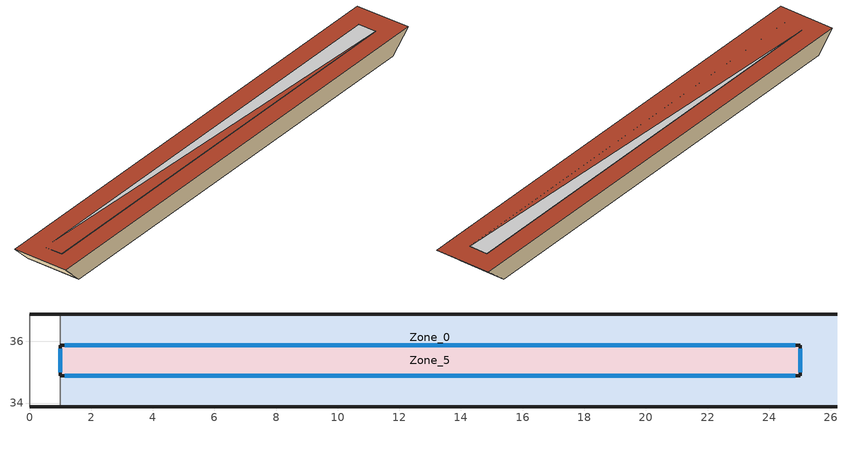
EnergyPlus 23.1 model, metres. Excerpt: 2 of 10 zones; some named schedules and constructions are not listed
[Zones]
Zone_0
 floor to Zone_1 (Interior Partition (Mass)_FLIPPED): 25,33.87,35.54 25,36.88,35.51 26.2,36.89,36.51 26.2,33.88,36.54
 floor to Zone_4 (Interior Partition (Mass)_FLIPPED): 25,34.37,35.54 1,34.37,35.54 1,36.88,35.51 25,36.88,35.51
 floor to Zone_9 (Interior Partition (Mass)_FLIPPED): 25,34.37 25,33.87 1,33.87 1,34.37 z35.54
 wall outside (300mmInsulation 200mmConcrete): 0,33.88,36.54 1,33.87,35.54 25,33.87,35.54 26.2,33.88,36.54; 26.2,36.89,36.51 25,36.88,35.51 1,36.88,35.51 0,36.89,36.51
 wall to Zone_3 (200mmConcrete): 1,36.88,35.51 1,33.87,35.54 0,33.88,36.54 0,36.89,36.51
 ceiling to Zone_5 (Interior Partition (Mass)): 1,34.88,36.53 25,34.88,36.53 25,35.88,36.52 1,35.88,36.52
 roof outside (UVal_0.4_Mass): 0,33.88,36.54 25,33.88,36.54 25,35.88,36.52 1,35.88,36.52 25,34.88,36.53 25,33.88,36.54 26.2,33.88,36.54 26.2,36.89,36.51 0,36.89,36.51
Zone_5
 floor outside (90.1-2019 Nonresidential CZ 0 Exterior Floor (Mass)): 1,34.88,36.03 1,35.88,36.02 25,35.88,36.02 25,34.88,36.03
 wall outside (300mmInsulation 200mmConcrete): 25,35.88 1,35.88 z36.02:36.52; 1,34.88 25,34.88 z36.03:36.53; 1,35.88,36.02 1,34.88,36.03 1,34.88,36.53 1,35.88,36.52; 25,34.88,36.03 25,35.88,36.02 25,35.88,36.52 25,34.88,36.53
 window (90.1-2019 Nonresidential CZ 0 Glazing (Operable)): 24.85,35.88 1.15,35.88 z36.17:36.37; 1.15,34.88 24.85,34.88 z36.18:36.38; 1,35.76,36.14 1,35,36.15 1,35,36.41 1,35.76,36.4; 25,35,36.15 25,35.76,36.14 25,35.76,36.4 25,35,36.41
[Schedule:Week:Daily]
CoolAvail_Zone_4_46: db6bd144-f0b1-430b-9930-fc90391aa766, af44f18e-cf0e-4473-852e-339f186b0a9b, 93022daf-0d52-4690-bc5e-014e1e4f5090, 7ee4b716-c26d-4012-8ada-236534e4c536, 236ba8d7-de8c-40f3-9cfe-53890e29b154, 15f9e338-e18c-4a2c-b03b-6a1ab81a2a3b, 086c6062-0ff3-48bb-a2f7-b973df01245a, db6bd144-f0b1-430b-9930-fc90391aa766, db6bd144-f0b1-430b-9930-fc90391aa766, db6bd144-f0b1-430b-9930-fc90391aa766, db6bd144-f0b1-430b-9930-fc90391aa766, db6bd144-f0b1-430b-9930-fc90391aa766
CoolAvail_Zone_4_47: c07e958e-821d-473c-b56e-d188382d6686, f7008af6-611f-4aa6-adc9-edd346c0ed61, 54198d49-aa27-45ae-8295-3dc0fa00e05a, 8569d59f-22dc-4d83-ac0c-f613e85bd66f, 75266a25-0493-4553-a4a9-7f7b671db3a9, 4c41db29-5e33-41d1-89d6-6f1a2ea6aac4, 1b7dced8-3c03-4cc3-b43d-19c2dc94e25d, c07e958e-821d-473c-b56e-d188382d6686, c07e958e-821d-473c-b56e-d188382d6686, c07e958e-821d-473c-b56e-d188382d6686, c07e958e-821d-473c-b56e-d188382d6686, c07e958e-821d-473c-b56e-d188382d6686
CoolAvail_Zone_4_48: 3f821755-d373-48be-a91e-450674ddfe94, d3726035-5f63-47d8-9b68-8ab7dd0a8784, 9afe40b5-8211-46e8-8bbb-c3520248ccfe, ce102eab-fa2a-430d-8d18-cc8a2d1ebf32, e34b27b9-d551-40f9-8ee0-fe2d738792a9, dded3e18-7559-47e5-9631-7a7929ee8119, 4d01a908-7b32-459e-91c3-883bc0529156, 3f821755-d373-48be-a91e-450674ddfe94, 3f821755-d373-48be-a91e-450674ddfe94, 3f821755-d373-48be-a91e-450674ddfe94, 3f821755-d373-48be-a91e-450674ddfe94, 3f821755-d373-48be-a91e-450674ddfe94
CoolAvail_Zone_4_49: d749f193-22f8-4ca5-9a4e-9a3e754f61a8, 2e83cc6e-d3e6-4391-a77f-12d54c76947f, 76bb978b-2141-418d-bac7-6f8567dfb1b9, 1b766c20-173e-4a48-8068-f49523e94018, 7d1e5539-0d09-4f1e-a9d0-a4468c70c286, 455d8e16-54b5-44f3-b654-8be91ab41ea8, 105020a7-21fe-45f0-946d-92ad03a9c68f, d749f193-22f8-4ca5-9a4e-9a3e754f61a8, d749f193-22f8-4ca5-9a4e-9a3e754f61a8, d749f193-22f8-4ca5-9a4e-9a3e754f61a8, d749f193-22f8-4ca5-9a4e-9a3e754f61a8, d749f193-22f8-4ca5-9a4e-9a3e754f61a8
CoolAvail_Zone_4_50: 26233095-1122-4294-89f0-ec536f4f6059, fab28e9f-757b-4809-9e0e-c09ee3751ff2, 72dfc7b6-58c6-432d-a90c-d54468001915, e02b824c-f300-4066-9b3f-ab6cf6b55593, 8ac29494-6d8e-4f08-9f7f-333abb4ab697, da62fc72-9381-4f05-ae27-9f2c987f1a34, 7f804b53-8e1e-4a55-91e6-4e66c33f0c98, 26233095-1122-4294-89f0-ec536f4f6059, 26233095-1122-4294-89f0-ec536f4f6059, 26233095-1122-4294-89f0-ec536f4f6059, 26233095-1122-4294-89f0-ec536f4f6059, 26233095-1122-4294-89f0-ec536f4f6059
CoolAvail_Zone_4_51: d6af75a2-8d3f-4442-9c0e-ffeef52f4a88, 6d4c97b6-875e-41f0-b058-0b939067abdb, b14ee03f-cd61-48c8-83e5-1573b0f6543a, 9a210359-8b25-4e8a-89b2-9030bd3b06f0, 7aaa36e2-a8ea-4da8-9ad4-f4f0c80df4fb, 6662dfcd-185a-49e7-8e21-4b0e02894cb5, c210aa6e-699b-4c48-83bb-516c4d74cfd0, d6af75a2-8d3f-4442-9c0e-ffeef52f4a88, d6af75a2-8d3f-4442-9c0e-ffeef52f4a88, d6af75a2-8d3f-4442-9c0e-ffeef52f4a88, d6af75a2-8d3f-4442-9c0e-ffeef52f4a88, d6af75a2-8d3f-4442-9c0e-ffeef52f4a88
CoolAvail_Zone_4_52: 1078bcb6-1a25-4014-bcad-e253c9efc353, 1078bcb6-1a25-4014-bcad-e253c9efc353, 1078bcb6-1a25-4014-bcad-e253c9efc353, 1078bcb6-1a25-4014-bcad-e253c9efc353, 1078bcb6-1a25-4014-bcad-e253c9efc353, 1078bcb6-1a25-4014-bcad-e253c9efc353, 1078bcb6-1a25-4014-bcad-e253c9efc353, 1078bcb6-1a25-4014-bcad-e253c9efc353, 1078bcb6-1a25-4014-bcad-e253c9efc353, 1078bcb6-1a25-4014-bcad-e253c9efc353, 1078bcb6-1a25-4014-bcad-e253c9efc353, 1078bcb6-1a25-4014-bcad-e253c9efc353
NatVentAvail_Zone_4_0: 12d3b192-7756-424d-91d8-db5d9b57a472, 39a486e9-0c1e-4f8e-a508-147ffbd8c527, e596cc02-017c-4fb1-9604-e35d26f2e4e5, 2bcf1e8f-2316-4179-b639-405fa8ff0cd6, bf0f16bf-e210-4882-938a-e2e92da633b5, 6e469dd9-fb9c-4e57-b3c6-4620a44ce26d, 01a78e71-2726-48fa-8cff-dc1f31be8faf, 12d3b192-7756-424d-91d8-db5d9b57a472, 12d3b192-7756-424d-91d8-db5d9b57a472, 12d3b192-7756-424d-91d8-db5d9b57a472, 12d3b192-7756-424d-91d8-db5d9b57a472, 12d3b192-7756-424d-91d8-db5d9b57a472
NatVentAvail_Zone_4_1: dbf79a22-41ca-4063-934b-f8ad55232a90, db0c564c-053b-4cca-a8e9-c88f59b308bd, 4ea8fc50-fdc0-43cc-8894-ab1d5d497bac, bbc3a79e-3fe3-44a2-80e2-e6e0ccccbf18, 76f54a7c-2159-4863-ac6b-7a0a1547ec82, 2ea01f1c-e492-47d3-9f54-dd0e0c902700, b3e499ae-6ffb-43ff-9dd3-1a0a29ab1c8b, dbf79a22-41ca-4063-934b-f8ad55232a90, dbf79a22-41ca-4063-934b-f8ad55232a90, dbf79a22-41ca-4063-934b-f8ad55232a90, dbf79a22-41ca-4063-934b-f8ad55232a90, dbf79a22-41ca-4063-934b-f8ad55232a90
NatVentAvail_Zone_4_2: 40f68163-1ecb-4f18-96f6-a3f6e5be79e2, 6094da27-d3b6-4147-b81e-5673d47da051, 76f54a7c-2159-4863-ac6b-7a0a1547ec82, f3e66d46-0342-409f-86c0-7b5d7dfa72b1, 39a486e9-0c1e-4f8e-a508-147ffbd8c527, 875bec5c-1230-46f2-9017-bebe120e9377, 72e08396-3726-4067-88e1-bca44605f31a, 40f68163-1ecb-4f18-96f6-a3f6e5be79e2, 40f68163-1ecb-4f18-96f6-a3f6e5be79e2, 40f68163-1ecb-4f18-96f6-a3f6e5be79e2, 40f68163-1ecb-4f18-96f6-a3f6e5be79e2, 40f68163-1ecb-4f18-96f6-a3f6e5be79e2
NatVentAvail_Zone_4_3: aeb36495-9db4-4b9a-bb83-25d96b0eee91, e23992b2-e676-4aaf-a538-d0a8f41620c4, 2d676195-e051-4367-8771-5c923e606945, 00f09e64-75ee-4bca-bf33-c4c645079994, 3f4d7c70-c8c9-4e22-8cfe-b994a6711098, 12d3b192-7756-424d-91d8-db5d9b57a472, b7604dd7-a9e5-4e22-8235-863ac8f72a23, aeb36495-9db4-4b9a-bb83-25d96b0eee91, aeb36495-9db4-4b9a-bb83-25d96b0eee91, aeb36495-9db4-4b9a-bb83-25d96b0eee91, aeb36495-9db4-4b9a-bb83-25d96b0eee91, aeb36495-9db4-4b9a-bb83-25d96b0eee91
NatVentAvail_Zone_4_4: f804d576-9166-483d-8d68-39716bb6f29a, eb67fbde-da5b-4f9f-9309-83a3c727187e, 43e90fef-3e43-439c-a7af-de88e4afc5ee, aef15d60-d943-4c4c-ac34-46706ac03973, 700630a5-ce65-4742-8de3-e68364bfd8a0, 0123c97f-19f1-4795-8016-89d77b240352, eb67fbde-da5b-4f9f-9309-83a3c727187e, f804d576-9166-483d-8d68-39716bb6f29a, f804d576-9166-483d-8d68-39716bb6f29a, f804d576-9166-483d-8d68-39716bb6f29a, f804d576-9166-483d-8d68-39716bb6f29a, f804d576-9166-483d-8d68-39716bb6f29a
NatVentAvail_Zone_4_5: 74f759af-c1f3-41a6-9e5b-2c6addfd772c, 6ca60d31-d849-42c0-a01d-d833ffe5dfa1, c6e79636-329a-402b-87be-7cb2b2dc8229, 4c5a6681-3581-43f5-9fa0-7a4e29a7bb2c, 0c3d2a40-db2b-4c8d-a514-7378df945ebd, c69ab986-87d0-4356-a5a9-c6a82f2f8523, c002a5cb-d401-4c96-9a63-974424771ced, 74f759af-c1f3-41a6-9e5b-2c6addfd772c, 74f759af-c1f3-41a6-9e5b-2c6addfd772c, 74f759af-c1f3-41a6-9e5b-2c6addfd772c, 74f759af-c1f3-41a6-9e5b-2c6addfd772c, 74f759af-c1f3-41a6-9e5b-2c6addfd772c
NatVentAvail_Zone_4_6: 1a4ea472-387e-44a2-9190-6062b7e6e720, 8d0dfef7-77fd-49d6-acb2-1a78adbb30af, b8726521-0c24-49b7-b51e-70893b89d427, 2986cf32-a29c-40ba-8b1a-9691c8417f82, 03201d85-ebee-4169-b191-1a130b99de87, d45575b3-a87b-4625-9344-26afcdf00bcd, d384a63b-f277-4404-a292-1c8c3b84700d, 1a4ea472-387e-44a2-9190-6062b7e6e720, 1a4ea472-387e-44a2-9190-6062b7e6e720, 1a4ea472-387e-44a2-9190-6062b7e6e720, 1a4ea472-387e-44a2-9190-6062b7e6e720, 1a4ea472-387e-44a2-9190-6062b7e6e720
NatVentAvail_Zone_4_7: 917be4a4-a2dd-4d73-a3cb-cf7be8aa0ada, 0f4efbfc-c46f-4c8e-b734-ebdc0648ec45, 05ae85df-49d4-4889-b495-2fac3ddf2776, 9d592040-453c-4347-8538-4a8628ba079f, 14de2aee-581d-4dea-97f1-bae5c3f3dcd3, cb052b8e-65b6-4af7-9d27-a75cad4739a7, 5b77558b-896a-4638-bb84-b0477bfeb077, 917be4a4-a2dd-4d73-a3cb-cf7be8aa0ada, 917be4a4-a2dd-4d73-a3cb-cf7be8aa0ada, 917be4a4-a2dd-4d73-a3cb-cf7be8aa0ada, 917be4a4-a2dd-4d73-a3cb-cf7be8aa0ada, 917be4a4-a2dd-4d73-a3cb-cf7be8aa0ada
NatVentAvail_Zone_4_8: b1a15a82-e680-4ba4-aac0-75da96a7bbc0, cbbb945e-0641-43d5-9876-fbd75d38c2fb, eb847ca3-c30c-4547-99ba-5a1b1a59a175, 3dbe1500-6fc3-46b3-a660-91ad44114108, ad8a4d66-b8f0-4322-8af3-85e31174b11c, 34626051-d3a9-4f9b-b2cf-5cf005e3838a, c8dda009-1788-4b89-97d7-fa8b68037593, b1a15a82-e680-4ba4-aac0-75da96a7bbc0, b1a15a82-e680-4ba4-aac0-75da96a7bbc0, b1a15a82-e680-4ba4-aac0-75da96a7bbc0, b1a15a82-e680-4ba4-aac0-75da96a7bbc0, b1a15a82-e680-4ba4-aac0-75da96a7bbc0
NatVentAvail_Zone_4_9: 2dca2a33-3829-4c30-9be5-e147b1f26d70, cfbbd0fd-4664-48f0-a91f-a5c6da3c88f1, c8dda009-1788-4b89-97d7-fa8b68037593, a329dfd9-7536-48b1-9cd2-73941be59c46, f1011c08-2e6c-43d8-ba5a-678cea091b4d, d415233d-0876-44da-9325-9c0b8579c679, 1e709d8b-75bf-4eec-8217-2443bb57f4dc, 2dca2a33-3829-4c30-9be5-e147b1f26d70, 2dca2a33-3829-4c30-9be5-e147b1f26d70, 2dca2a33-3829-4c30-9be5-e147b1f26d70, 2dca2a33-3829-4c30-9be5-e147b1f26d70, 2dca2a33-3829-4c30-9be5-e147b1f26d70
NatVentAvail_Zone_4_10: d871edf3-9469-41f1-b9a4-1d77b8146996, c8dda009-1788-4b89-97d7-fa8b68037593, c162bf82-3db1-49f2-87b0-1a85e351517a, 69a58527-5ff9-41f6-bbb7-50772e636ed7, 14678aa2-97a2-4f6c-bd99-d341d8be5fcf, 9249b088-893b-498c-beb7-a04bc8ed47f4, 93b6705e-edf5-4b4e-b5b8-934593aed987, d871edf3-9469-41f1-b9a4-1d77b8146996, d871edf3-9469-41f1-b9a4-1d77b8146996, d871edf3-9469-41f1-b9a4-1d77b8146996, d871edf3-9469-41f1-b9a4-1d77b8146996, d871edf3-9469-41f1-b9a4-1d77b8146996
NatVentAvail_Zone_4_11: c8dda009-1788-4b89-97d7-fa8b68037593, 774de328-b7ca-41a2-955d-f5072f20aa4e, afcb264a-3a1f-4697-90ba-62cd7b821392, d66b9509-6cdb-4c34-a099-03d2f8011b67, 333a1c3c-2187-49d9-9c15-aa0feba0a020, 105d87d3-8fb4-419c-9937-9aa5e319b5e1, 917a3bd2-2597-4cbb-877f-2e763f2bb479, c8dda009-1788-4b89-97d7-fa8b68037593, c8dda009-1788-4b89-97d7-fa8b68037593, c8dda009-1788-4b89-97d7-fa8b68037593, c8dda009-1788-4b89-97d7-fa8b68037593, c8dda009-1788-4b89-97d7-fa8b68037593
NatVentAvail_Zone_4_12: 3f211d66-e646-489e-bda1-6efc91ca2373, f01856b5-2f0d-4094-a5fe-63fddf930420, 8fb50c89-d6c9-4d5d-8906-f8e11a3d0c60, db0f5ba0-1d96-4faf-abe5-4d8310338847, e260e530-3e47-4485-95fa-fd91ee459bf6, 07c98729-0907-4882-8f1a-175a2f948d96, 81b31409-0728-46e1-9f2d-4d57c8bf11ab, 3f211d66-e646-489e-bda1-6efc91ca2373, 3f211d66-e646-489e-bda1-6efc91ca2373, 3f211d66-e646-489e-bda1-6efc91ca2373, 3f211d66-e646-489e-bda1-6efc91ca2373, 3f211d66-e646-489e-bda1-6efc91ca2373
NatVentAvail_Zone_4_13: 903ae2ea-9eb5-4837-9c87-d072544fd4ed, f6693adf-25f2-448a-9504-7b8294fb26bd, b9a8d39f-726f-494e-879e-a71b71532fbd, 92ced011-f238-4cdf-a584-8b837c0b5caa, e8cc2248-bc09-4777-896a-67e2b4796881, 4806ecdd-f6a7-461f-ba14-6401ff3c6c21, de4838aa-a471-4590-a206-ea40efb89732, 903ae2ea-9eb5-4837-9c87-d072544fd4ed, 903ae2ea-9eb5-4837-9c87-d072544fd4ed, 903ae2ea-9eb5-4837-9c87-d072544fd4ed, 903ae2ea-9eb5-4837-9c87-d072544fd4ed, 903ae2ea-9eb5-4837-9c87-d072544fd4ed
NatVentAvail_Zone_4_14: d4122d4a-d23c-451e-b16c-814015031038, 26acc33b-8b9a-42e9-b3a6-ce8e82fb0a4e, de430911-51e8-4c78-8adc-5a8f309926f2, fc2445a5-4c8b-4491-9cf5-9eff0f4b4e3e, d3d4ec21-5703-4f78-a63b-b219608cc9e5, b342634f-b71d-445a-bff0-bc60bee1f6c2, df398ec4-387d-4746-8f5a-9153c7653cd8, d4122d4a-d23c-451e-b16c-814015031038, d4122d4a-d23c-451e-b16c-814015031038, d4122d4a-d23c-451e-b16c-814015031038, d4122d4a-d23c-451e-b16c-814015031038, d4122d4a-d23c-451e-b16c-814015031038
NatVentAvail_Zone_4_15: ab29747e-5a32-412c-9ad0-465de32c71a8, 220f0032-0f06-4efc-869f-3d557628e952, f618efff-b07e-4de5-a1fa-a04cd4ece844, 72dfc7b6-58c6-432d-a90c-d54468001915, 281db116-9d73-41d8-adf2-1c2885390200, 91af341e-d4e6-48e2-80b8-6384e8eed431, 989bab55-4465-4983-a7ee-155e12f190bf, ab29747e-5a32-412c-9ad0-465de32c71a8, ab29747e-5a32-412c-9ad0-465de32c71a8, ab29747e-5a32-412c-9ad0-465de32c71a8, ab29747e-5a32-412c-9ad0-465de32c71a8, ab29747e-5a32-412c-9ad0-465de32c71a8
NatVentAvail_Zone_4_16: 9e486d1b-ec7b-4bd4-ad5e-7e6f11ef9a12, 57479c3e-00b7-4c01-b85e-7550bf0db0b3, 1a7b6195-6c15-4028-ad3c-241d91f0cd58, 2b8e8b65-8c4f-4404-ab4c-2c92e20e90ac, f69912f1-a943-42ce-9d77-7ac31886527e, 08be0651-6fa4-4c71-8c6c-8a9c96932aea, 6dac9338-2e96-4773-8f7d-62d3d6d9c6f1, 9e486d1b-ec7b-4bd4-ad5e-7e6f11ef9a12, 9e486d1b-ec7b-4bd4-ad5e-7e6f11ef9a12, 9e486d1b-ec7b-4bd4-ad5e-7e6f11ef9a12, 9e486d1b-ec7b-4bd4-ad5e-7e6f11ef9a12, 9e486d1b-ec7b-4bd4-ad5e-7e6f11ef9a12
NatVentAvail_Zone_4_17: 1c3c3fa7-6d4f-44e2-8e52-560b010c9203, 1fd642bc-2e3b-44b8-9eec-eb590f588079, 3e07a375-8a94-4c6a-bbf9-0ba4723b9304, 93d418ac-32f8-4c35-8a41-1faa0fca12bb, aabc52e9-424c-4096-8f3a-1402d2b23254, 457a393e-14ae-46be-9a79-56a189abb50c, 98750688-217e-41bd-84a4-7d3356ac5570, 1c3c3fa7-6d4f-44e2-8e52-560b010c9203, 1c3c3fa7-6d4f-44e2-8e52-560b010c9203, 1c3c3fa7-6d4f-44e2-8e52-560b010c9203, 1c3c3fa7-6d4f-44e2-8e52-560b010c9203, 1c3c3fa7-6d4f-44e2-8e52-560b010c9203
NatVentAvail_Zone_4_18: 38f9c675-94ee-43e2-9950-7330357bab92, 33175b20-0942-4fea-9a6a-1d48497d3c2b, d21f5530-cf7f-4c5e-b8aa-1442dbef138d, 38f9c675-94ee-43e2-9950-7330357bab92, 14797deb-a9be-4e28-ac8a-3953ae9d937c, 03589e96-10a0-4e0b-a58f-993cd052b2bd, 4ceed641-1cb2-49b1-a7e6-b00c24a3f065, 38f9c675-94ee-43e2-9950-7330357bab92, 38f9c675-94ee-43e2-9950-7330357bab92, 38f9c675-94ee-43e2-9950-7330357bab92, 38f9c675-94ee-43e2-9950-7330357bab92, 38f9c675-94ee-43e2-9950-7330357bab92
NatVentAvail_Zone_4_19: 406a9e6f-bcdb-42e8-8aa8-056178846fba, 989f1aee-6821-497c-9235-69b480bc7ea1, ac0ed0c8-2766-426f-afee-2574c34264d2, d5dd3b55-8200-4911-a533-aa63513d468a, af2e1387-3319-4cd1-be7a-9921a5780426, e9ae20b1-3a8d-405c-841d-0630089e972d, eeeb86d3-19d1-40f2-9662-ea93c763b28a, 406a9e6f-bcdb-42e8-8aa8-056178846fba, 406a9e6f-bcdb-42e8-8aa8-056178846fba, 406a9e6f-bcdb-42e8-8aa8-056178846fba, 406a9e6f-bcdb-42e8-8aa8-056178846fba, 406a9e6f-bcdb-42e8-8aa8-056178846fba
NatVentAvail_Zone_4_20: 02eadaab-1886-4928-a897-e1323ec586e5, 0f3f0068-a63a-45e3-9a99-181b85e741cc, 406a9e6f-bcdb-42e8-8aa8-056178846fba, 5dc5adcb-c639-40e6-8c44-3f8e136baac2, 2a36216d-e71b-46b7-88ec-51b3eafdc6c9, 83c6644b-83fb-4cc1-b9b4-191a34055bd9, d82f0f69-5c66-4022-bb8d-b141d22c18a7, 02eadaab-1886-4928-a897-e1323ec586e5, 02eadaab-1886-4928-a897-e1323ec586e5, 02eadaab-1886-4928-a897-e1323ec586e5, 02eadaab-1886-4928-a897-e1323ec586e5, 02eadaab-1886-4928-a897-e1323ec586e5
NatVentAvail_Zone_4_21: cb779fb3-fa38-479b-8aeb-0406eaaf0801, 6ca60d31-d849-42c0-a01d-d833ffe5dfa1, a7281071-3462-4b80-a4da-28ef404032ab, 15db0f41-fee6-4d52-96c1-3027262786e3, 309b2482-ce8d-409d-b460-68e8c27364a0, 68bfcea2-5ec1-463a-940b-0c5b80ccc437, 201268af-abe9-49bd-be18-2d253898b7b9, cb779fb3-fa38-479b-8aeb-0406eaaf0801, cb779fb3-fa38-479b-8aeb-0406eaaf0801, cb779fb3-fa38-479b-8aeb-0406eaaf0801, cb779fb3-fa38-479b-8aeb-0406eaaf0801, cb779fb3-fa38-479b-8aeb-0406eaaf0801
NatVentAvail_Zone_4_22: 236ba8d7-de8c-40f3-9cfe-53890e29b154, 65b96427-71b5-4470-b909-40fb6663c698, d4908e0e-0a3d-4d04-b014-d57e547e5f65, ef295e8f-0a48-4638-b966-d85469d5a540, d6fc555a-c4fa-4cd4-8ebb-da3ea019d749, db6bd144-f0b1-430b-9930-fc90391aa766, 70ec4768-6183-4381-810d-2385883a66fe, 236ba8d7-de8c-40f3-9cfe-53890e29b154, 236ba8d7-de8c-40f3-9cfe-53890e29b154, 236ba8d7-de8c-40f3-9cfe-53890e29b154, 236ba8d7-de8c-40f3-9cfe-53890e29b154, 236ba8d7-de8c-40f3-9cfe-53890e29b154
NatVentAvail_Zone_4_23: d33e08ff-aa1f-4edc-a4c7-90c5ddb49c15, 2d23c839-5cfe-428c-afbf-00a2782196c2, 16b5d06a-e49b-4864-a2d9-bcc930e682f6, 1f343dc4-7e18-4b2e-a862-0c4910e19e49, e0a03fea-e461-49e5-b9f9-7c830c094f9f, 965ba626-711f-4fd6-9934-d0888d8206f5, 1646bbce-4935-45e3-97a1-645b00b23fe8, d33e08ff-aa1f-4edc-a4c7-90c5ddb49c15, d33e08ff-aa1f-4edc-a4c7-90c5ddb49c15, d33e08ff-aa1f-4edc-a4c7-90c5ddb49c15, d33e08ff-aa1f-4edc-a4c7-90c5ddb49c15, d33e08ff-aa1f-4edc-a4c7-90c5ddb49c15
NatVentAvail_Zone_4_24: 08cd4fb5-40fd-490c-ac3a-27ce0a48b764, 497e4a9f-b7ad-4c45-9724-981f8c2e124f, 08ddcf9e-8682-4b48-b516-8486664adb73, 4b4d434c-d6fe-4cec-bf9d-cab0e5bb7e0d, 223c9c8f-a4c3-462e-9066-2d8e822e6f13, 998fbbef-35af-4fce-a20f-b05722acc676, 11892d04-261d-41a0-9942-7f058dc8e292, 08cd4fb5-40fd-490c-ac3a-27ce0a48b764, 08cd4fb5-40fd-490c-ac3a-27ce0a48b764, 08cd4fb5-40fd-490c-ac3a-27ce0a48b764, 08cd4fb5-40fd-490c-ac3a-27ce0a48b764, 08cd4fb5-40fd-490c-ac3a-27ce0a48b764
NatVentAvail_Zone_4_25: 4b1451e1-f1f9-42b3-8332-25fa3c085758, 94f74a37-1635-414a-8cc7-34d3664319b5, 8674fd5b-b801-4faa-bce4-9e0a39de3dc9, 3dbdb979-62a1-4936-a494-1080fecfbe1a, 429eb1ad-ea4b-48d3-a67a-d097b666a783, 31134947-c774-48a7-ab83-307db31bb9ea, 836563a4-fd3a-4797-91e9-57b0903f02dc, 4b1451e1-f1f9-42b3-8332-25fa3c085758, 4b1451e1-f1f9-42b3-8332-25fa3c085758, 4b1451e1-f1f9-42b3-8332-25fa3c085758, 4b1451e1-f1f9-42b3-8332-25fa3c085758, 4b1451e1-f1f9-42b3-8332-25fa3c085758
NatVentAvail_Zone_4_26: 04aca33a-50e9-40af-99a5-af7fee4df482, 81e822aa-692d-4da1-97c5-9421ffcb612b, be6dac24-f613-4947-a7f6-58f768485f45, 98bdceed-f24d-476d-8faa-3c5af8a1aa06, c083b71f-190b-4191-b94b-83c5b7998dee, 8dfff481-e4fe-4f13-aa9a-e19b9c47d7ca, a354b542-23ba-41a6-adfd-8a6e0741167c, 04aca33a-50e9-40af-99a5-af7fee4df482, 04aca33a-50e9-40af-99a5-af7fee4df482, 04aca33a-50e9-40af-99a5-af7fee4df482, 04aca33a-50e9-40af-99a5-af7fee4df482, 04aca33a-50e9-40af-99a5-af7fee4df482
NatVentAvail_Zone_4_27: 348e568d-f89d-4a50-9ef4-e7fd1c1e07c7, d9f0e83d-6f1a-4154-bf99-1785c5c41ebd, bc884f03-ac94-4004-828f-768931c0b38e, 67bc3040-a220-4467-b48c-ce38a30fc592, 69aeb32d-6dc3-4552-8ef8-1b367df2c990, ffa1c935-e428-4c60-b305-7016f351fdd6, 355c5d58-4132-4bff-b110-789c9f62f4c1, 348e568d-f89d-4a50-9ef4-e7fd1c1e07c7, 348e568d-f89d-4a50-9ef4-e7fd1c1e07c7, 348e568d-f89d-4a50-9ef4-e7fd1c1e07c7, 348e568d-f89d-4a50-9ef4-e7fd1c1e07c7, 348e568d-f89d-4a50-9ef4-e7fd1c1e07c7
NatVentAvail_Zone_4_28: a053149a-0eda-46ac-8e21-19f3ff6baddb, 7ef912f0-d4b8-400d-8fa4-2a640f67bd1b, a2e4dd26-3a97-408e-83c1-d8b92be03361, a445b25a-591a-4a69-89ca-862104c49fb5, 93d418ac-32f8-4c35-8a41-1faa0fca12bb, 5cf2cfee-baa5-4c92-9c8b-d9e3fc915ea1, cb779fb3-fa38-479b-8aeb-0406eaaf0801, a053149a-0eda-46ac-8e21-19f3ff6baddb, a053149a-0eda-46ac-8e21-19f3ff6baddb, a053149a-0eda-46ac-8e21-19f3ff6baddb, a053149a-0eda-46ac-8e21-19f3ff6baddb, a053149a-0eda-46ac-8e21-19f3ff6baddb
NatVentAvail_Zone_4_29: 09a9091a-4b41-4361-8eb9-abe3ba1fbfb0, d30b9237-7c06-4321-a7f5-d00fccd4ddc5, db8fdf52-dc29-4593-a1eb-b78a528af44c, 096c2fb7-4830-4b1b-ad6a-9c36d3ece77a, 93d418ac-32f8-4c35-8a41-1faa0fca12bb, 93d418ac-32f8-4c35-8a41-1faa0fca12bb, 9aa200cc-5e9f-4ee7-aeb6-b952bb55b031, 09a9091a-4b41-4361-8eb9-abe3ba1fbfb0, 09a9091a-4b41-4361-8eb9-abe3ba1fbfb0, 09a9091a-4b41-4361-8eb9-abe3ba1fbfb0, 09a9091a-4b41-4361-8eb9-abe3ba1fbfb0, 09a9091a-4b41-4361-8eb9-abe3ba1fbfb0
NatVentAvail_Zone_4_30: de4d822c-5159-41ac-86f8-e9dbf803c092, c8dda009-1788-4b89-97d7-fa8b68037593, 208ce779-6c98-4dd6-ad58-4c577de244dd, efbcfd54-499d-48cf-b45b-81fe4e0485be, f553c341-c415-4a18-b194-4530207f144b, 05105824-3aba-4dba-93a0-67d0f1c70a0b, 0958c616-1a51-44e6-8940-2359ab166673, de4d822c-5159-41ac-86f8-e9dbf803c092, de4d822c-5159-41ac-86f8-e9dbf803c092, de4d822c-5159-41ac-86f8-e9dbf803c092, de4d822c-5159-41ac-86f8-e9dbf803c092, de4d822c-5159-41ac-86f8-e9dbf803c092
NatVentAvail_Zone_4_31: d36ef92c-35d1-4d07-82a9-b2e391d12645, 5dc5adcb-c639-40e6-8c44-3f8e136baac2, db8fdf52-dc29-4593-a1eb-b78a528af44c, a64e2afb-6831-44e5-b150-15cc06bf1e94, 06bcab75-1267-44e2-aea4-e84d71a36cc7, ff73a972-7a24-4b96-afe0-723992147981, b4d9781d-0c02-467b-9ab3-d1845892b413, d36ef92c-35d1-4d07-82a9-b2e391d12645, d36ef92c-35d1-4d07-82a9-b2e391d12645, d36ef92c-35d1-4d07-82a9-b2e391d12645, d36ef92c-35d1-4d07-82a9-b2e391d12645, d36ef92c-35d1-4d07-82a9-b2e391d12645
NatVentAvail_Zone_4_32: 520e6aa1-de90-4a0e-ba19-c8cec05c4b5f, 03a39d45-458f-41be-88bc-abc243907b9c, a27f7a8a-3ec0-4c73-88b0-422670e6943c, 3a7cdaef-7334-4a6b-82d5-8d0ea235042a, ca78921c-7d88-425d-86c7-e95b589a967c, c398fb66-1dac-4776-b7b8-1c77cc024693, 0dbe2f33-18d6-41fb-9616-bb31b6ad66a8, 520e6aa1-de90-4a0e-ba19-c8cec05c4b5f, 520e6aa1-de90-4a0e-ba19-c8cec05c4b5f, 520e6aa1-de90-4a0e-ba19-c8cec05c4b5f, 520e6aa1-de90-4a0e-ba19-c8cec05c4b5f, 520e6aa1-de90-4a0e-ba19-c8cec05c4b5f
NatVentAvail_Zone_4_33: 9680c7b4-b099-4f77-8976-c3e05096c243, ebf10696-203d-4826-8264-d21e764744c1, 9009f40d-fbff-4473-b90c-037654b985d4, 5e52e856-e1d6-4a8d-9d6a-96084019be41, 34df3edd-ec4e-47eb-957d-eaec6580f30d, a7281071-3462-4b80-a4da-28ef404032ab, 0077f85b-dd4e-4e8f-b3d0-e6cb227cfdca, 9680c7b4-b099-4f77-8976-c3e05096c243, 9680c7b4-b099-4f77-8976-c3e05096c243, 9680c7b4-b099-4f77-8976-c3e05096c243, 9680c7b4-b099-4f77-8976-c3e05096c243, 9680c7b4-b099-4f77-8976-c3e05096c243
NatVentAvail_Zone_4_34: 03511076-c12e-42fa-a792-9dc592c596b9, 5fc02f02-7401-4e21-ab77-ef33d2fc69fb, c3a7118f-9858-4c1a-9065-92c86fd2ce47, 6d3d9b81-982d-488b-9577-1873106b10a7, aa0b46d0-f5b0-4362-9848-2b403ad4ab0f, 34490fa6-0847-40eb-917f-e2ce5dd8e1fd, beb47b2f-9234-4c68-accc-4d3deb3eaeb0, 03511076-c12e-42fa-a792-9dc592c596b9, 03511076-c12e-42fa-a792-9dc592c596b9, 03511076-c12e-42fa-a792-9dc592c596b9, 03511076-c12e-42fa-a792-9dc592c596b9, 03511076-c12e-42fa-a792-9dc592c596b9
NatVentAvail_Zone_4_35: b1e2649f-11b0-4226-9e2b-9353f9460363, 0c876ce5-3ba6-4b41-96c0-212369f02e0f, dbf79a22-41ca-4063-934b-f8ad55232a90, 0f7d7792-5dbf-4440-b0c4-c86c3e3a91a6, d384a63b-f277-4404-a292-1c8c3b84700d, c871860d-d1e2-4f5c-aa2e-1fda853ceb50, 260d4eec-af21-46a8-8977-9839812c2767, b1e2649f-11b0-4226-9e2b-9353f9460363, b1e2649f-11b0-4226-9e2b-9353f9460363, b1e2649f-11b0-4226-9e2b-9353f9460363, b1e2649f-11b0-4226-9e2b-9353f9460363, b1e2649f-11b0-4226-9e2b-9353f9460363
NatVentAvail_Zone_4_36: 814d01ac-80a4-47e5-9e49-6c2618914882, 02eadaab-1886-4928-a897-e1323ec586e5, edb9619c-cb12-453c-8b10-5830a83fd7b0, 18b3beb7-30a2-45eb-b7e6-440982c414ae, 86689468-101b-490a-8c40-72bbf9218bbe, dc491fa8-9a01-42a6-a841-6a37e24dd75a, 8674fd5b-b801-4faa-bce4-9e0a39de3dc9, 814d01ac-80a4-47e5-9e49-6c2618914882, 814d01ac-80a4-47e5-9e49-6c2618914882, 814d01ac-80a4-47e5-9e49-6c2618914882, 814d01ac-80a4-47e5-9e49-6c2618914882, 814d01ac-80a4-47e5-9e49-6c2618914882
NatVentAvail_Zone_4_37: 93d418ac-32f8-4c35-8a41-1faa0fca12bb, 6da6e700-d38f-4252-8a7f-9c058de16dcc, 5b6ba2b1-1bd0-4d2a-9394-9718bdf5ed71, c3c58521-17ce-4eff-aa4e-5034bbc8b291, dcedc2ef-52ac-4dbd-936e-efd7d6218522, 39a486e9-0c1e-4f8e-a508-147ffbd8c527, 58867866-5afb-4052-8ae3-b1f5d42c4f96, 93d418ac-32f8-4c35-8a41-1faa0fca12bb, 93d418ac-32f8-4c35-8a41-1faa0fca12bb, 93d418ac-32f8-4c35-8a41-1faa0fca12bb, 93d418ac-32f8-4c35-8a41-1faa0fca12bb, 93d418ac-32f8-4c35-8a41-1faa0fca12bb
NatVentAvail_Zone_4_38: 93f22379-29cb-444b-b100-23ee17131020, 74df0df5-bd9c-40cc-9b12-8f1a1aa79e49, 814d01ac-80a4-47e5-9e49-6c2618914882, 469dc9c1-186e-40b9-80c5-7d74481cde3b, 884de416-428a-4106-bf75-b43f829d4859, 76454650-72ab-467f-9668-226c8ca3e2ce, 8d7f8f3a-6d76-48e2-9a12-f78d1c828c49, 93f22379-29cb-444b-b100-23ee17131020, 93f22379-29cb-444b-b100-23ee17131020, 93f22379-29cb-444b-b100-23ee17131020, 93f22379-29cb-444b-b100-23ee17131020, 93f22379-29cb-444b-b100-23ee17131020
NatVentAvail_Zone_4_39: d2f73c59-439e-4358-b1a9-26716f77748e, 7a47a01c-53f2-4d9c-8e33-ee5be3fbc280, 8e94868c-4f56-40d2-a692-1d1b60a335cd, 18f927a8-f57a-48e1-9bab-14b91b4d09bd, dd77b5a3-f259-42dd-a9c8-47d8f5f76801, 80d73caa-4431-405f-9b08-398e05b079e3, 93d418ac-32f8-4c35-8a41-1faa0fca12bb, d2f73c59-439e-4358-b1a9-26716f77748e, d2f73c59-439e-4358-b1a9-26716f77748e, d2f73c59-439e-4358-b1a9-26716f77748e, d2f73c59-439e-4358-b1a9-26716f77748e, d2f73c59-439e-4358-b1a9-26716f77748e
NatVentAvail_Zone_4_40: 096c2fb7-4830-4b1b-ad6a-9c36d3ece77a, e0e3008d-8df5-407e-920e-c96906a8ad10, 9aac7223-6f20-467c-b4c0-b2737b0b6323, 991935f7-8a91-42af-b36a-b7d2041c7ee5, 745c0fb3-f0bd-4dfc-be8b-721d88dd9f80, 26255348-308e-41f4-a10e-040e6d33ec95, 075561a2-3e0e-47a1-bbd7-483a6c622ee8, 096c2fb7-4830-4b1b-ad6a-9c36d3ece77a, 096c2fb7-4830-4b1b-ad6a-9c36d3ece77a, 096c2fb7-4830-4b1b-ad6a-9c36d3ece77a, 096c2fb7-4830-4b1b-ad6a-9c36d3ece77a, 096c2fb7-4830-4b1b-ad6a-9c36d3ece77a
NatVentAvail_Zone_4_41: e150ee42-232f-46f3-b56e-90eed7ff0f68, 0487a91a-7450-4700-9cac-ba2fb3cab3a0, fc3200ea-b8ca-4966-a8e6-8b379f795120, 213d435a-9ac9-4b11-afd2-79d4c8bc7ca6, e73dffd8-1cff-4ca2-82c5-853d62e5aa21, fa753f0f-5e1a-4e89-b486-b302c0eaae94, 634117bb-e12c-4f05-aceb-a9bf2cf5da8d, e150ee42-232f-46f3-b56e-90eed7ff0f68, e150ee42-232f-46f3-b56e-90eed7ff0f68, e150ee42-232f-46f3-b56e-90eed7ff0f68, e150ee42-232f-46f3-b56e-90eed7ff0f68, e150ee42-232f-46f3-b56e-90eed7ff0f68
NatVentAvail_Zone_4_42: 0fdaa5f2-84f7-4418-9742-9d7625b9f4e8, a535c592-0649-40ae-bbf1-e9593900f3ce, 9e956afd-b4a0-44cb-b3bb-c2d5fd5bbcd3, 7d7e7d09-5465-4d82-a398-e036d32bdc90, 9e5bb720-4e74-424a-9305-fc3ee61ca99f, 99c2e8b9-043e-406a-80b0-1d765f4bbf8a, da63d4e9-c167-4a02-b674-55652dc8b2d1, 0fdaa5f2-84f7-4418-9742-9d7625b9f4e8, 0fdaa5f2-84f7-4418-9742-9d7625b9f4e8, 0fdaa5f2-84f7-4418-9742-9d7625b9f4e8, 0fdaa5f2-84f7-4418-9742-9d7625b9f4e8, 0fdaa5f2-84f7-4418-9742-9d7625b9f4e8
NatVentAvail_Zone_4_43: 21eb81c8-3e28-4074-87d1-92b432c97935, faae22dc-67ed-4471-ac36-4d8f21a8b9d4, 89b1c0a9-5ce3-4d5c-b59b-d3691a316295, c550ef33-6ff5-4087-8b39-1fd91eda8926, 566b3be2-7f15-48cd-ba9f-e7b1823b972e, e3e6e66a-b9a9-4202-ae26-5a23af9ed022, ebe9c620-b4ee-460f-9891-0359523f03bf, 21eb81c8-3e28-4074-87d1-92b432c97935, 21eb81c8-3e28-4074-87d1-92b432c97935, 21eb81c8-3e28-4074-87d1-92b432c97935, 21eb81c8-3e28-4074-87d1-92b432c97935, 21eb81c8-3e28-4074-87d1-92b432c97935
NatVentAvail_Zone_4_44: 81a19ae4-acea-4476-babf-4a37714f0775, e50631d5-3ed5-4f97-8641-9f221eb8b400, 8f957d09-9acc-46b1-9b99-e5da7a7f592b, 0ec85b35-8649-4a03-8dd3-14d74c0f2501, 40e2676f-4eaf-4aa6-acb0-750207f9f182, 1e51d385-f141-43df-b130-1285ac9cc7f1, 4edd780c-6f99-43e0-8eb7-aa75f130ffd7, 81a19ae4-acea-4476-babf-4a37714f0775, 81a19ae4-acea-4476-babf-4a37714f0775, 81a19ae4-acea-4476-babf-4a37714f0775, 81a19ae4-acea-4476-babf-4a37714f0775, 81a19ae4-acea-4476-babf-4a37714f0775
NatVentAvail_Zone_4_45: 2e91a4a2-59e1-4e80-ba93-5ac0191b8a99, c8dda009-1788-4b89-97d7-fa8b68037593, 4df8709f-ac90-4ef2-b4e2-19fdbb329303, dc2681d5-5028-4152-9708-e8297f6ca76b, 8e94868c-4f56-40d2-a692-1d1b60a335cd, d53f72aa-f8bf-4737-9341-c09aaef1b1f7, 2e91a4a2-59e1-4e80-ba93-5ac0191b8a99, 2e91a4a2-59e1-4e80-ba93-5ac0191b8a99, 2e91a4a2-59e1-4e80-ba93-5ac0191b8a99, 2e91a4a2-59e1-4e80-ba93-5ac0191b8a99, 2e91a4a2-59e1-4e80-ba93-5ac0191b8a99, 2e91a4a2-59e1-4e80-ba93-5ac0191b8a99
NatVentAvail_Zone_4_46: ebacf99d-e8da-48b9-b5ad-0108547cc8ae, a535c592-0649-40ae-bbf1-e9593900f3ce, 2dc06c29-24eb-48c1-869e-e6d863c0a28a, f42d8b0e-e951-409d-b9b0-892726b4e38e, 570886b1-58c4-457d-ac38-5adb74ed5e92, d2c2ba9a-a319-4670-9015-153a930bdca1, 9adbd049-f390-444f-b23b-46f7e44c8593, ebacf99d-e8da-48b9-b5ad-0108547cc8ae, ebacf99d-e8da-48b9-b5ad-0108547cc8ae, ebacf99d-e8da-48b9-b5ad-0108547cc8ae, ebacf99d-e8da-48b9-b5ad-0108547cc8ae, ebacf99d-e8da-48b9-b5ad-0108547cc8ae
NatVentAvail_Zone_4_47: cdae2161-5b4e-435d-9610-0bc3f5283f17, b5363719-6f6d-48d7-b573-11ac736d6d42, 78d901e0-85a8-4f4d-a10a-11555c8e2766, 22a743c4-0e41-4774-a5e7-ac3906755d13, e11a5201-5b1f-4b64-8400-45c0e2722b9a, b9fbeb72-4d8b-4a4b-9eb4-8460913e4708, 07539348-85d7-4f5b-9817-4b7059e7d8cc, cdae2161-5b4e-435d-9610-0bc3f5283f17, cdae2161-5b4e-435d-9610-0bc3f5283f17, cdae2161-5b4e-435d-9610-0bc3f5283f17, cdae2161-5b4e-435d-9610-0bc3f5283f17, cdae2161-5b4e-435d-9610-0bc3f5283f17
NatVentAvail_Zone_4_48: 60df5da1-c5a2-43c5-8324-24a209af819c, ef9c79cd-7710-41d4-8350-520493ae7949, 131dfe5c-8535-4a85-a371-06a3ccb5b7eb, 820c2cad-eaac-44f9-88bf-f72a1cba31ab, f69c3603-4abe-41ed-96c3-c3acd8c20174, 5351d4fc-88f2-41df-a316-a8b8a771de5f, 0112e025-e1ea-4d5d-adce-7a0a5ec210be, 60df5da1-c5a2-43c5-8324-24a209af819c, 60df5da1-c5a2-43c5-8324-24a209af819c, 60df5da1-c5a2-43c5-8324-24a209af819c, 60df5da1-c5a2-43c5-8324-24a209af819c, 60df5da1-c5a2-43c5-8324-24a209af819c
NatVentAvail_Zone_4_49: f2902ccb-928e-494b-87d4-42d975955a7b, 3fb2a2fd-0715-44ae-be5a-d72073308f60, 73650b47-b38c-4add-a545-4afb7920d4af, 3546d243-a068-4620-83cb-d3eb399b6ef2, 5438b060-fefb-4299-bd0a-d3a273e5a11f, e6e8a28b-f594-448d-967b-df88e5e68926, 135b8951-e444-4fb4-8a8a-e2273c55da1c, f2902ccb-928e-494b-87d4-42d975955a7b, f2902ccb-928e-494b-87d4-42d975955a7b, f2902ccb-928e-494b-87d4-42d975955a7b, f2902ccb-928e-494b-87d4-42d975955a7b, f2902ccb-928e-494b-87d4-42d975955a7b
NatVentAvail_Zone_4_50: 20c67ee8-a8f1-40c0-9e96-b754dae7efd4, 9aac7223-6f20-467c-b4c0-b2737b0b6323, bf61dd20-51ba-4e41-94da-0c9cba887544, bbe27da8-3e4e-48e9-a710-94d491814ce5, 8a6db6ef-82bd-4ffb-877e-10a51d9471ff, 9115f11b-9853-4038-90e6-b388561abed3, 2745753d-0713-4cf0-b3d0-f2ec7d40f549, 20c67ee8-a8f1-40c0-9e96-b754dae7efd4, 20c67ee8-a8f1-40c0-9e96-b754dae7efd4, 20c67ee8-a8f1-40c0-9e96-b754dae7efd4, 20c67ee8-a8f1-40c0-9e96-b754dae7efd4, 20c67ee8-a8f1-40c0-9e96-b754dae7efd4
NatVentAvail_Zone_4_51: 31a2f1fb-8e14-430f-9999-7686a3f7d033, 57af1384-9269-41f5-94d3-07f1b3a4d557, 1c529a8f-6d1a-4e5e-84c1-a2f29a55c5f0, 02dfba52-80e2-4029-9984-ab33e2454446, 662935f5-d3d2-4d0e-8c3b-0efdc8088ad1, da343bcd-aa65-4509-a258-3d7a75ecec30, ff73a972-7a24-4b96-afe0-723992147981, 31a2f1fb-8e14-430f-9999-7686a3f7d033, 31a2f1fb-8e14-430f-9999-7686a3f7d033, 31a2f1fb-8e14-430f-9999-7686a3f7d033, 31a2f1fb-8e14-430f-9999-7686a3f7d033, 31a2f1fb-8e14-430f-9999-7686a3f7d033
NatVentAvail_Zone_4_52: dc9e3de7-c4db-4239-a17a-aa293731998b, dc9e3de7-c4db-4239-a17a-aa293731998b, dc9e3de7-c4db-4239-a17a-aa293731998b, dc9e3de7-c4db-4239-a17a-aa293731998b, dc9e3de7-c4db-4239-a17a-aa293731998b, dc9e3de7-c4db-4239-a17a-aa293731998b, dc9e3de7-c4db-4239-a17a-aa293731998b, dc9e3de7-c4db-4239-a17a-aa293731998b, dc9e3de7-c4db-4239-a17a-aa293731998b, dc9e3de7-c4db-4239-a17a-aa293731998b, dc9e3de7-c4db-4239-a17a-aa293731998b, dc9e3de7-c4db-4239-a17a-aa293731998b
CoolAvail_Zone_5_0: 26128329-a49c-462a-9c65-336d64e03bce, ffc6a95d-d4a1-47bb-b88f-23d788c2bf29, 7ec457ae-2b84-446e-ac73-69dfd6062cb9, 346ea321-adf6-498f-ac46-00ea87e15e3c, 68d4db8a-cd9e-4515-a9a3-8d937d685b81, 6c2d310b-273f-410a-89f7-1805d80d1e96, 18a13f5e-4ed7-482c-b7a1-724b896db6e4, 26128329-a49c-462a-9c65-336d64e03bce, 26128329-a49c-462a-9c65-336d64e03bce, 26128329-a49c-462a-9c65-336d64e03bce, 26128329-a49c-462a-9c65-336d64e03bce, 26128329-a49c-462a-9c65-336d64e03bce
CoolAvail_Zone_5_1: 7164f43f-7629-494b-9241-abfe7005886f, eea84938-3f2c-4198-8930-aa0f154303ca, 1f8974ce-10b4-41a2-9884-31a29a277223, b95b9b22-7183-480b-83c9-f689512fde90, 7a8470b1-fba1-4a9f-a13f-e9dc9952319e, 0cd271bc-c703-4da0-8d19-fef8b674692d, 62c26efe-f6cd-477e-9e4c-5e679ff38d5d, 7164f43f-7629-494b-9241-abfe7005886f, 7164f43f-7629-494b-9241-abfe7005886f, 7164f43f-7629-494b-9241-abfe7005886f, 7164f43f-7629-494b-9241-abfe7005886f, 7164f43f-7629-494b-9241-abfe7005886f
CoolAvail_Zone_5_2: 6023a845-a1c0-4990-ad85-f4ca74dafc78, 67fc87cf-ce2b-41cc-9440-1e0e2276db63, 7a8470b1-fba1-4a9f-a13f-e9dc9952319e, de9248ce-a475-488b-b092-ba2fc47f884d, ffc6a95d-d4a1-47bb-b88f-23d788c2bf29, a6578f83-0fec-4798-92dd-29eae890b0c9, 4199064a-1529-4171-aca4-b9dd580a48a0, 6023a845-a1c0-4990-ad85-f4ca74dafc78, 6023a845-a1c0-4990-ad85-f4ca74dafc78, 6023a845-a1c0-4990-ad85-f4ca74dafc78, 6023a845-a1c0-4990-ad85-f4ca74dafc78, 6023a845-a1c0-4990-ad85-f4ca74dafc78
CoolAvail_Zone_5_3: 4fba21c8-22b2-41a6-a59f-d5a67b32b3be, 70ec4768-6183-4381-810d-2385883a66fe, 743a8416-6892-4693-8cab-3386d2d731b2, cc1bc7ec-186a-4053-9078-072b368fb057, 1eac853b-f9b5-4378-aa0f-5e0ead8969a1, 26128329-a49c-462a-9c65-336d64e03bce, b9559528-1d66-4457-ad8d-24ba14e98f91, 4fba21c8-22b2-41a6-a59f-d5a67b32b3be, 4fba21c8-22b2-41a6-a59f-d5a67b32b3be, 4fba21c8-22b2-41a6-a59f-d5a67b32b3be, 4fba21c8-22b2-41a6-a59f-d5a67b32b3be, 4fba21c8-22b2-41a6-a59f-d5a67b32b3be
CoolAvail_Zone_5_4: 69cf3f64-1790-47ce-9ffe-870b6eae9fa3, a2606a62-1cc4-4a4d-9957-ee04bef5b3a4, 17075a1b-6599-46ea-9f5a-90b479617e5c, ae8ab2fa-f8e5-4340-9721-e04c586f310a, b12baa50-9ce2-465b-8923-5503bc9c8547, 90c5aa04-2100-42e2-bce3-04d9d9818eda, a2606a62-1cc4-4a4d-9957-ee04bef5b3a4, 69cf3f64-1790-47ce-9ffe-870b6eae9fa3, 69cf3f64-1790-47ce-9ffe-870b6eae9fa3, 69cf3f64-1790-47ce-9ffe-870b6eae9fa3, 69cf3f64-1790-47ce-9ffe-870b6eae9fa3, 69cf3f64-1790-47ce-9ffe-870b6eae9fa3
CoolAvail_Zone_5_5: b9676c6e-9c11-4298-9a78-c99a300fc6af, a47f9877-64a6-4272-b029-2d400106ce92, f3131cd5-39ca-4246-a29d-ecc3657f6b71, 604f2ce9-409e-408d-bb1a-d8c02a4a93ba, b1de7d1b-d140-4419-81a4-46bcb6597c08, c05c8beb-8b61-4d35-8522-e71affdac5f8, 9460b2d5-9b17-4edd-84e5-bb32d14f65f1, b9676c6e-9c11-4298-9a78-c99a300fc6af, b9676c6e-9c11-4298-9a78-c99a300fc6af, b9676c6e-9c11-4298-9a78-c99a300fc6af, b9676c6e-9c11-4298-9a78-c99a300fc6af, b9676c6e-9c11-4298-9a78-c99a300fc6af
CoolAvail_Zone_5_6: 4825c346-50d4-4f60-ac18-61646baccc39, c3a7118f-9858-4c1a-9065-92c86fd2ce47, cc65cf8b-ad84-46d3-841b-9f3fed0eaa0c, 865d1c69-0b9e-4efa-9cd9-44acacb2e463, 6787fef0-3d34-4ff5-af86-dab837380132, 7c6381cc-5b55-49da-8322-ec5a5ece2b28, 1f42ac5f-69d3-40f8-b05b-59f70a2297f2, 4825c346-50d4-4f60-ac18-61646baccc39, 4825c346-50d4-4f60-ac18-61646baccc39, 4825c346-50d4-4f60-ac18-61646baccc39, 4825c346-50d4-4f60-ac18-61646baccc39, 4825c346-50d4-4f60-ac18-61646baccc39
CoolAvail_Zone_5_7: ed8f30d5-4e58-4bd8-be9f-2f7e72377be0, cda3fa70-d411-4153-910d-d1ea203522ce, d0da784f-1475-43dc-8f9b-f9596f81764a, 5a9cd386-6dde-4e57-98bc-6c021d4b4641, d45ff4bc-0f80-46f5-8910-e49af15cc98d, ff4ec9a2-cc1f-48b8-8e96-368cc7353a53, d29247bc-790b-4132-ba5a-d047e7aefb11, ed8f30d5-4e58-4bd8-be9f-2f7e72377be0, ed8f30d5-4e58-4bd8-be9f-2f7e72377be0, ed8f30d5-4e58-4bd8-be9f-2f7e72377be0, ed8f30d5-4e58-4bd8-be9f-2f7e72377be0, ed8f30d5-4e58-4bd8-be9f-2f7e72377be0
CoolAvail_Zone_5_8: f3175d0e-35d9-4439-b0aa-6b1563fa926c, aabe9b6c-e614-4a09-a937-79109e35ecdb, 89886e4c-dae1-4523-96eb-67b856de2bfb, aab2ec88-fad6-44b6-b865-30069ee1f08c, c7789eea-a7a2-4639-a7f6-11bfa0d1b582, 84d716f2-fcba-4c29-9d14-1c0ac03fc866, 0a143e83-cd71-4f17-9422-728ab1938fa5, f3175d0e-35d9-4439-b0aa-6b1563fa926c, f3175d0e-35d9-4439-b0aa-6b1563fa926c, f3175d0e-35d9-4439-b0aa-6b1563fa926c, f3175d0e-35d9-4439-b0aa-6b1563fa926c, f3175d0e-35d9-4439-b0aa-6b1563fa926c
CoolAvail_Zone_5_9: 7a0da003-bc82-4f23-ab69-61e5f7eedec5, 560757e2-053c-4463-a1ce-e2d631b9b847, 0a143e83-cd71-4f17-9422-728ab1938fa5, 4d4032d5-8fce-4c25-b939-b4acca6882aa, 5a9531e6-8b83-44fe-8bb2-b31c1ab7d0f4, 2a7afb4d-5dc2-4b14-a3b2-085157eb2d87, bd08f717-5fdb-4f75-ae98-62cf7cc61b90, 7a0da003-bc82-4f23-ab69-61e5f7eedec5, 7a0da003-bc82-4f23-ab69-61e5f7eedec5, 7a0da003-bc82-4f23-ab69-61e5f7eedec5, 7a0da003-bc82-4f23-ab69-61e5f7eedec5, 7a0da003-bc82-4f23-ab69-61e5f7eedec5
CoolAvail_Zone_5_10: 17d694e7-a3c3-418d-9186-ff37bdbbb1d7, 0a143e83-cd71-4f17-9422-728ab1938fa5, 9fda8791-29e9-49cc-9025-0fc42e0ce243, 23db5ed2-c412-4876-b25f-0793a50ab920, fc9819a5-a7a8-470e-ab99-db347ae4e144, 761dc9e9-92e1-4a90-93cf-91c7b3f81479, 96a6c59c-fbd3-4824-80f8-1d3866c75101, 17d694e7-a3c3-418d-9186-ff37bdbbb1d7, 17d694e7-a3c3-418d-9186-ff37bdbbb1d7, 17d694e7-a3c3-418d-9186-ff37bdbbb1d7, 17d694e7-a3c3-418d-9186-ff37bdbbb1d7, 17d694e7-a3c3-418d-9186-ff37bdbbb1d7
CoolAvail_Zone_5_11: 0a143e83-cd71-4f17-9422-728ab1938fa5, 4a87fd1e-b5fe-4231-a6b1-4b67dd32aa59, d7f0d4f1-ab2f-42f6-8717-3ce23bde9407, b5c54b92-bcc4-473c-bcf1-133da9fe95cc, a9b29cc3-23d7-49fb-8f39-3d85835c3b23, d0b564ea-e383-47b1-be1e-dc4d810b31cd, bb115e9a-4528-47b1-8fc0-19a819fb9404, 0a143e83-cd71-4f17-9422-728ab1938fa5, 0a143e83-cd71-4f17-9422-728ab1938fa5, 0a143e83-cd71-4f17-9422-728ab1938fa5, 0a143e83-cd71-4f17-9422-728ab1938fa5, 0a143e83-cd71-4f17-9422-728ab1938fa5
CoolAvail_Zone_5_12: b6b0ad12-b3c1-481c-b9f1-5acc0e674619, 1739440a-2f14-4577-94f2-53e56cbe0b48, 24fb377b-7fca-4feb-954a-66d58489e97a, fd0e931d-f427-422f-b769-3dc5b1793982, f9c79e93-5e8b-42da-88a0-5c8fa0b4c526, d02671bd-c2a3-4776-a2b3-cd4210fb431e, 712e4034-84fe-481c-9840-f755857050d9, b6b0ad12-b3c1-481c-b9f1-5acc0e674619, b6b0ad12-b3c1-481c-b9f1-5acc0e674619, b6b0ad12-b3c1-481c-b9f1-5acc0e674619, b6b0ad12-b3c1-481c-b9f1-5acc0e674619, b6b0ad12-b3c1-481c-b9f1-5acc0e674619
CoolAvail_Zone_5_13: 28efdf05-0f4b-451e-8c23-20d551e88e14, 27b80191-4557-4104-8bb1-e63b0cb6580a, ce56b4e4-d86d-4331-9bb7-390510d35bc2, e4e2a8df-a270-449e-bc5b-4324a7a5022c, 8bb8680e-d5c2-40b5-b05e-99c5a2425baf, f530f5bc-f477-4397-a6c6-14ceea88d037, 8e7e5144-0e29-4ea1-8231-a33c3fc82d74, 28efdf05-0f4b-451e-8c23-20d551e88e14, 28efdf05-0f4b-451e-8c23-20d551e88e14, 28efdf05-0f4b-451e-8c23-20d551e88e14, 28efdf05-0f4b-451e-8c23-20d551e88e14, 28efdf05-0f4b-451e-8c23-20d551e88e14
CoolAvail_Zone_5_14: 3d33a212-503c-40d0-9ed0-24d3134ffe09, 70460fb7-dcc5-4d58-814f-1b1e46aead27, 5e2a3386-f270-4096-9afb-6b8a723f140a, 69fe6724-1ccc-4d02-a542-3811eccb1b57, 7ff846aa-aef5-42cb-881b-a60a1771d837, 446bb8a1-ab85-4d4a-a89b-364b6581748b, 036445e2-b225-4bc6-8bca-024f287c0ea6, 3d33a212-503c-40d0-9ed0-24d3134ffe09, 3d33a212-503c-40d0-9ed0-24d3134ffe09, 3d33a212-503c-40d0-9ed0-24d3134ffe09, 3d33a212-503c-40d0-9ed0-24d3134ffe09, 3d33a212-503c-40d0-9ed0-24d3134ffe09
CoolAvail_Zone_5_15: 26d83129-131d-4a7d-8ac0-b1060d132821, 0e35c78a-022f-40a5-8027-6e208e5ad6e3, da46bbde-d27d-4db4-b081-f6c76ac3d6ae, bf61dd20-51ba-4e41-94da-0c9cba887544, 3f2b6444-cd72-44bc-aec0-1e53521e674d, b4baf8b9-d35b-4d8c-ad21-b320ef6debc3, 6626ade1-789e-4a35-851e-c1756bb77c67, 26d83129-131d-4a7d-8ac0-b1060d132821, 26d83129-131d-4a7d-8ac0-b1060d132821, 26d83129-131d-4a7d-8ac0-b1060d132821, 26d83129-131d-4a7d-8ac0-b1060d132821, 26d83129-131d-4a7d-8ac0-b1060d132821
